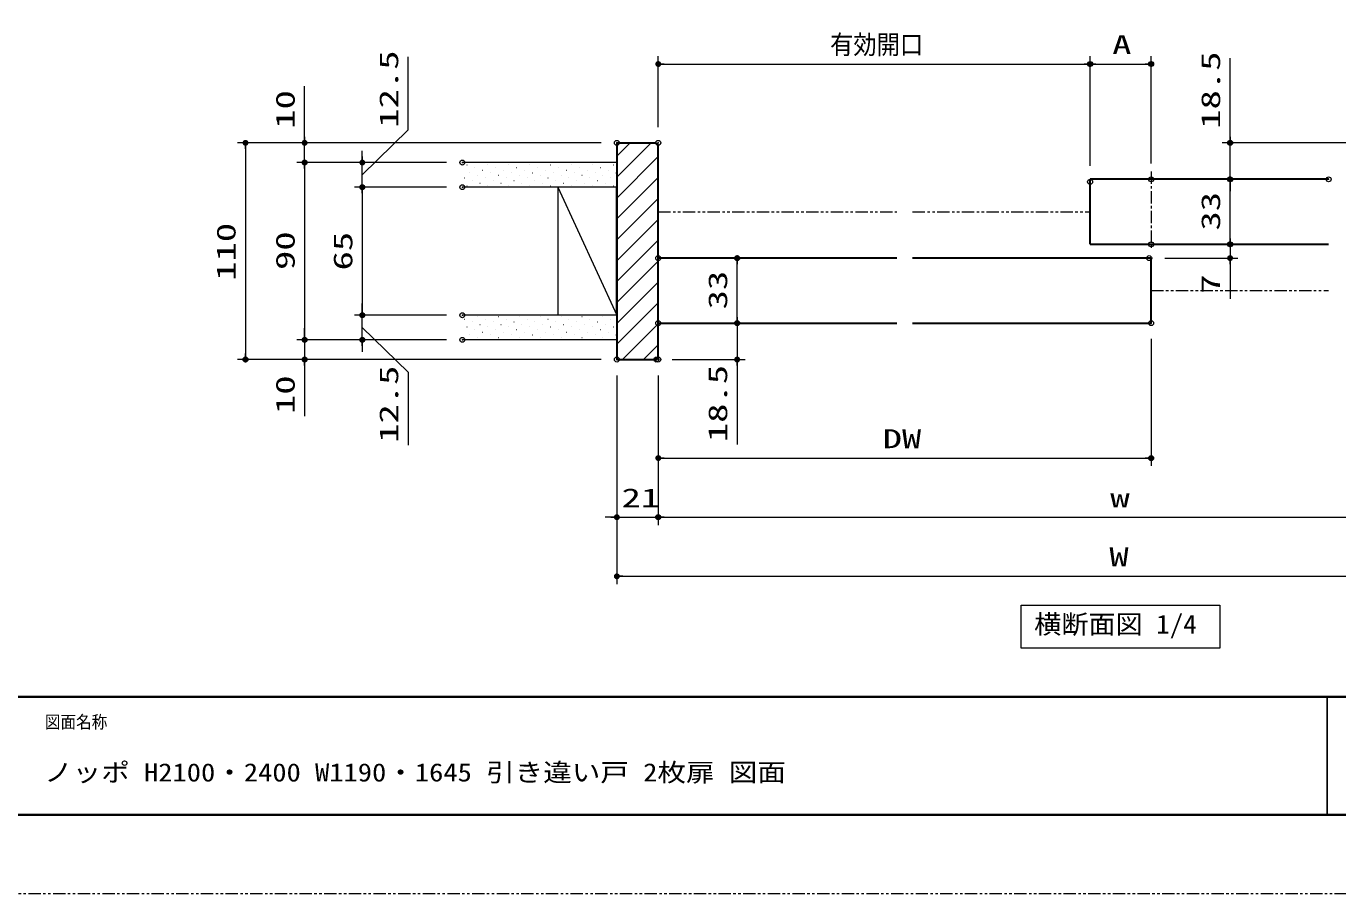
# Model space of a CAD drawing. Units: millimetres, scale not verified. Extents: x -1306 to 1306, y -607 to 607.
# Drawn here: x -883 to -218, y -594 to -154 of the extents above; entities that cross this region are included whole.
import ezdxf
from ezdxf.enums import TextEntityAlignment as Align

# ---------------------------------------------------------------- set-up
doc = ezdxf.new("R2010")
doc.units = ezdxf.units.MM
doc.header["$LTSCALE"] = 5
doc.header["$PDMODE"] = 32
doc.header["$PDSIZE"] = 2.5
doc.linetypes.add('USER1', pattern=[2.5, 1.25, -0.25, 0.25, -0.25, 0.25, -0.25])
doc.linetypes.add('USER3', pattern=[2, 1.25, -0.25, 0.25, -0.25])
for name, color, linetype, lineweight in [('0-1_線(黄)', 2, 'Continuous', 15), ('0-3_陰線', 4, 'USER1', 9), ('0-8_二点鎖線', 4, 'USER1', 9), ('0-C_中心線', 3, 'USER3', 9), ('0-D_線(白)', 7, 'Continuous', 30), ('1-1_寸法線', 3, 'Continuous', 13), ('1-2_ハッチング', 6, 'Continuous', 9), ('1-4_DEFPOINTS', 7, 'Continuous', 5), ('1-5_0', 3, 'Continuous', 25), ('1-7_図面枠', 7, 'Continuous', 35)]:
    doc.layers.add(name, color=color, linetype=linetype, lineweight=lineweight)
doc.styles.add('ＭＳ ゴシック', font='')
doc.styles.get('ＭＳ ゴシック').set_extended_font_data('MS Gothic')

# ---------------------------------------------------------------- blocks, each defined once
blk = doc.blocks.new('_DOT')
at = {"layer": '1-5_0'}
blk.add_line((-2.5, 0), (-5, 0), dxfattribs=at)
for points in [[(0, 0), (-2.5, 0), (-2.48, 0.313)], [(0, 0), (-2.48, -0.313), (-2.5, 0)], [(0, 0), (-2.48, 0.313), (-2.421, 0.622)], [(0, 0), (-2.421, -0.622), (-2.48, -0.313)], [(0, 0), (-2.421, 0.622), (-2.324, 0.92)], [(0, 0), (-2.324, -0.92), (-2.421, -0.622)], [(0, 0), (-2.324, 0.92), (-2.191, 1.204)], [(0, 0), (-2.191, -1.204), (-2.324, -0.92)], [(0, 0), (-2.191, 1.204), (-2.023, 1.469)], [(0, 0), (-2.023, -1.469), (-2.191, -1.204)], [(0, 0), (-2.023, 1.469), (-1.822, 1.711)], [(0, 0), (-1.822, -1.711), (-2.023, -1.469)], [(0, 0), (-1.822, 1.711), (-1.594, 1.926)], [(0, 0), (-1.594, -1.926), (-1.822, -1.711)], [(0, 0), (-1.594, 1.926), (-1.34, 2.111)], [(0, 0), (-1.34, -2.111), (-1.594, -1.926)], [(0, 0), (-1.34, 2.111), (-1.064, 2.262)], [(0, 0), (-1.064, -2.262), (-1.34, -2.111)], [(0, 0), (-1.064, 2.262), (-0.773, 2.378)], [(0, 0), (-0.773, -2.378), (-1.064, -2.262)], [(0, 0), (-0.773, 2.378), (-0.468, 2.456)], [(0, 0), (-0.468, -2.456), (-0.773, -2.378)], [(0, 0), (-0.468, 2.456), (-0.157, 2.495)], [(0, 0), (-0.157, -2.495), (-0.468, -2.456)], [(0, 0), (-0.157, 2.495), (0.157, 2.495)], [(0, 0), (0.157, -2.495), (-0.157, -2.495)], [(0, 0), (0.157, 2.495), (0.468, 2.456)], [(0, 0), (0.468, 2.456), (0.773, 2.378)], [(0, 0), (0.773, 2.378), (1.064, 2.262)], [(0, 0), (1.064, 2.262), (1.34, 2.111)], [(0, 0), (1.34, 2.111), (1.594, 1.926)], [(0, 0), (1.594, 1.926), (1.822, 1.711)], [(0, 0), (1.822, 1.711), (2.023, 1.469)], [(0, 0), (2.023, 1.469), (2.191, 1.204)], [(0, 0), (2.191, 1.204), (2.324, 0.92)], [(0, 0), (2.324, 0.92), (2.421, 0.622)], [(0, 0), (2.421, 0.622), (2.48, 0.313)], [(0, 0), (2.48, 0.313), (2.5, 0)], [(0, 0), (0.468, -2.456), (0.157, -2.495)], [(0, 0), (0.773, -2.378), (0.468, -2.456)], [(0, 0), (1.064, -2.262), (0.773, -2.378)], [(0, 0), (1.34, -2.111), (1.064, -2.262)], [(0, 0), (1.594, -1.926), (1.34, -2.111)], [(0, 0), (1.822, -1.711), (1.594, -1.926)], [(0, 0), (2.023, -1.469), (1.822, -1.711)], [(0, 0), (2.191, -1.204), (2.023, -1.469)], [(0, 0), (2.324, -0.92), (2.191, -1.204)], [(0, 0), (2.421, -0.622), (2.324, -0.92)], [(0, 0), (2.48, -0.313), (2.421, -0.622)], [(0, 0), (2.5, 0), (2.48, -0.313)]]:
    blk.add_solid(points, dxfattribs=at)

msp = doc.modelspace()

# ---------------------------------------------------------------- linework, layer by layer
at = {"layer": '0-1_線(黄)'}
for p, q in [((-583.263, -222.871), (-661.621, -222.871)), ((-583.263, -235.371), (-661.621, -235.371)), ((-613.263, -235.371), (-613.263, -300.371)), ((-613.263, -235.371), (-583.263, -300.371)), ((-583.263, -300.371), (-661.621, -300.371)), ((-583.263, -312.871), (-661.621, -312.871))]:
    msp.add_line(p, q, dxfattribs=at)
msp.add_lwpolyline([(-378.136, -447.496), (-277.391, -447.496), (-277.391, -469.33), (-378.136, -469.33)], close=True, dxfattribs=at)
at = {"layer": '0-3_陰線'}
msp.add_line((387.036, -594), (-1292.964, -594), dxfattribs=at)
at = {"layer": '0-8_二点鎖線'}
for p, q in [((-562.263, -247.871), (-441.263, -247.871)), ((-433.263, -247.871), (-343.263, -247.871)), ((-312.263, -287.871), (-222.263, -287.871))]:
    msp.add_line(p, q, dxfattribs=at)
at = {"layer": '0-C_中心線'}
msp.add_line((-312.263, -227.371), (-312.263, -267.371), dxfattribs=at)
at = {"layer": '0-D_線(白)'}
for p, q in [((-583.263, -212.871), (-563.263, -212.871)), ((-563.263, -212.871), (-562.263, -213.871)), ((-562.263, -321.871), (-562.263, -213.871)), ((-222.263, -231.371), (-343.263, -231.371)), ((-343.263, -264.371), (-343.263, -231.371)), ((-583.263, -300.371), (-583.263, -235.371)), ((-343.263, -264.371), (-222.263, -264.371)), ((-441.263, -271.371), (-562.263, -271.371)), ((-312.263, -271.371), (-433.263, -271.371)), ((-312.263, -304.371), (-312.263, -271.371)), ((-312.263, -304.371), (-312.263, -271.371)), ((-562.263, -304.371), (-441.263, -304.371)), ((-433.263, -304.371), (-312.263, -304.371)), ((-562.263, -321.871), (-563.263, -322.871))]:
    msp.add_line(p, q, dxfattribs=at)
msp.add_lwpolyline([(-583.263, -212.871), (-583.263, -322.871), (-563.263, -322.871)], dxfattribs=at)
at = {"layer": '1-1_寸法線'}
for p, q in [((-562.263, -204.871), (-562.263, -168.871)), ((-559.263, -172.871), (-346.263, -172.871)), ((-343.263, -224.621), (-343.263, -168.871)), ((-343.263, -224.621), (-343.263, -168.871)), ((-340.263, -172.871), (-315.263, -172.871)), ((-312.263, -223.371), (-312.263, -168.871)), ((-272.263, -209.871), (-272.263, -169.823)), ((-741.621, -209.871), (-741.621, -184.109)), ((-591.263, -212.871), (-775.621, -212.871)), ((-771.621, -215.871), (-771.621, -319.871)), ((-591.263, -212.871), (-745.621, -212.871)), ((-741.621, -222.871), (-741.621, -212.871)), ((-712.371, -219.871), (-712.371, -216.871)), ((-101.263, -212.871), (-276.263, -212.871)), ((-272.263, -231.371), (-272.263, -212.871)), ((-669.621, -222.871), (-745.621, -222.871)), ((-669.621, -222.871), (-745.621, -222.871)), ((-741.621, -225.871), (-741.621, -309.871)), ((-741.621, -225.871), (-741.621, -228.871)), ((-669.621, -222.871), (-716.371, -222.871)), ((-712.371, -235.371), (-712.371, -222.871)), ((-712.371, -235.371), (-712.371, -222.871)), ((-304.263, -231.371), (-268.263, -231.371)), ((-230.263, -231.371), (-276.263, -231.371)), ((-669.621, -235.371), (-716.371, -235.371)), ((-669.621, -235.371), (-716.371, -235.371)), ((-712.371, -238.371), (-712.371, -297.371)), ((-712.371, -238.371), (-712.371, -241.371)), ((-272.263, -261.371), (-272.263, -234.371)), ((-272.263, -234.371), (-272.263, -237.371)), ((-272.263, -261.371), (-272.263, -258.371)), ((-304.263, -264.371), (-268.263, -264.371)), ((-304.263, -264.371), (-268.263, -264.371)), ((-272.263, -264.371), (-272.263, -271.371)), ((-554.263, -271.371), (-518.263, -271.371)), ((-305.263, -271.371), (-268.263, -271.371)), ((-522.263, -301.371), (-522.263, -274.371)), ((-272.263, -274.371), (-272.263, -292.037)), ((-712.371, -297.371), (-712.371, -294.371)), ((-522.263, -301.371), (-522.263, -298.371)), ((-669.621, -300.371), (-716.371, -300.371)), ((-669.621, -300.371), (-716.371, -300.371)), ((-712.371, -312.871), (-712.371, -300.371)), ((-712.371, -312.871), (-712.371, -300.371)), ((-554.263, -304.371), (-518.263, -304.371)), ((-554.263, -304.371), (-518.263, -304.371)), ((-522.263, -304.371), (-522.263, -322.871)), ((-741.621, -309.871), (-741.621, -306.871)), ((-312.263, -312.371), (-312.263, -376.871)), ((-669.621, -312.871), (-745.621, -312.871)), ((-669.621, -312.871), (-745.621, -312.871)), ((-741.621, -312.871), (-741.621, -322.871)), ((-669.621, -312.871), (-716.371, -312.871)), ((-712.371, -315.871), (-712.371, -318.871)), ((-591.263, -322.871), (-775.621, -322.871)), ((-591.263, -322.871), (-745.621, -322.871)), ((-741.621, -325.871), (-741.621, -351.633)), ((-555.263, -322.871), (-518.263, -322.871)), ((-522.263, -325.871), (-522.263, -365.918)), ((-583.263, -330.871), (-583.263, -406.871)), ((-583.263, -330.871), (-583.263, -436.871)), ((-562.263, -330.871), (-562.263, -406.871)), ((-562.263, -330.871), (-562.263, -376.871)), ((-562.263, -330.871), (-562.263, -406.871)), ((-559.263, -372.871), (-315.263, -372.871)), ((-586.263, -402.871), (-589.263, -402.871)), ((-583.263, -402.871), (-562.263, -402.871)), ((-559.263, -402.871), (-556.263, -402.871)), ((-559.263, -402.871), (-96.263, -402.871)), ((-580.263, -432.871), (-75.263, -432.871))]:
    msp.add_line(p, q, dxfattribs=at)
for points in [[(-712.371, -229.121), (-689.111, -206.326), (-689.111, -169.278)], [(-712.371, -306.621), (-689.111, -329.226), (-689.111, -366.274)]]:
    msp.add_lwpolyline(points, dxfattribs=at)
at = {"layer": '1-2_ハッチング'}
for p, q in [((-583.263, -219.668), (-576.466, -212.871)), ((-583.263, -230.275), (-565.859, -212.871)), ((-659.307, -224.039), (-659.257, -224.039)), ((-655.329, -225.365), (-655.279, -225.365)), ((-648.7, -224.039), (-648.65, -224.039)), ((-644.723, -225.365), (-644.673, -225.365)), ((-638.094, -224.039), (-638.044, -224.039)), ((-634.116, -225.365), (-634.066, -225.365)), ((-627.487, -224.039), (-627.437, -224.039)), ((-623.51, -225.365), (-623.46, -225.365)), ((-616.88, -224.039), (-616.83, -224.039)), ((-612.903, -225.365), (-612.853, -225.365)), ((-606.274, -224.039), (-606.224, -224.039)), ((-602.296, -225.365), (-602.246, -225.365)), ((-595.667, -224.039), (-595.617, -224.039)), ((-591.69, -225.365), (-591.64, -225.365)), ((-585.061, -224.039), (-585.011, -224.039)), ((-583.263, -240.882), (-562.263, -219.882)), ((-660.633, -230.668), (-660.583, -230.668)), ((-657.981, -228.017), (-657.931, -228.017)), ((-656.655, -231.994), (-656.605, -231.994)), ((-654.004, -229.342), (-653.954, -229.342)), ((-651.352, -226.691), (-651.302, -226.691)), ((-650.026, -230.668), (-649.976, -230.668)), ((-647.374, -228.017), (-647.324, -228.017)), ((-646.049, -231.994), (-645.999, -231.994)), ((-643.397, -229.342), (-643.347, -229.342)), ((-640.745, -226.691), (-640.695, -226.691)), ((-639.419, -230.668), (-639.369, -230.668)), ((-636.768, -228.017), (-636.718, -228.017)), ((-635.442, -231.994), (-635.392, -231.994)), ((-632.79, -229.342), (-632.74, -229.342)), ((-630.139, -226.691), (-630.089, -226.691)), ((-628.813, -230.668), (-628.763, -230.668)), ((-626.161, -228.017), (-626.111, -228.017)), ((-624.835, -231.994), (-624.785, -231.994)), ((-622.184, -229.342), (-622.134, -229.342)), ((-619.532, -226.691), (-619.482, -226.691)), ((-618.206, -230.668), (-618.156, -230.668)), ((-615.555, -228.017), (-615.505, -228.017)), ((-614.229, -231.994), (-614.179, -231.994)), ((-611.577, -229.342), (-611.527, -229.342)), ((-608.925, -226.691), (-608.875, -226.691)), ((-607.6, -230.668), (-607.55, -230.668)), ((-604.948, -228.017), (-604.898, -228.017)), ((-603.622, -231.994), (-603.572, -231.994)), ((-600.971, -229.342), (-600.921, -229.342)), ((-598.319, -226.691), (-598.269, -226.691)), ((-596.993, -230.668), (-596.943, -230.668)), ((-594.341, -228.017), (-594.291, -228.017)), ((-593.016, -231.994), (-592.966, -231.994)), ((-590.364, -229.342), (-590.314, -229.342)), ((-587.712, -226.691), (-587.662, -226.691)), ((-586.386, -230.668), (-586.336, -230.668)), ((-583.735, -228.017), (-583.685, -228.017)), ((-583.263, -251.488), (-562.263, -230.488)), ((-659.307, -234.646), (-659.257, -234.646)), ((-652.678, -233.32), (-652.628, -233.32)), ((-648.7, -234.646), (-648.65, -234.646)), ((-642.071, -233.32), (-642.021, -233.32)), ((-638.094, -234.646), (-638.044, -234.646)), ((-631.465, -233.32), (-631.415, -233.32)), ((-627.487, -234.646), (-627.437, -234.646)), ((-620.858, -233.32), (-620.808, -233.32)), ((-616.88, -234.646), (-616.83, -234.646)), ((-610.251, -233.32), (-610.201, -233.32)), ((-606.274, -234.646), (-606.224, -234.646)), ((-599.645, -233.32), (-599.595, -233.32)), ((-595.667, -234.646), (-595.617, -234.646)), ((-589.038, -233.32), (-588.988, -233.32)), ((-585.061, -234.646), (-585.011, -234.646)), ((-583.263, -262.095), (-562.263, -241.095)), ((-583.263, -272.701), (-562.263, -251.701)), ((-583.263, -283.308), (-562.263, -262.308)), ((-583.263, -293.915), (-562.263, -272.915)), ((-583.263, -304.521), (-562.263, -283.521)), ((-583.263, -315.128), (-562.263, -294.128)), ((-660.633, -302.341), (-660.583, -302.341)), ((-656.655, -303.667), (-656.605, -303.667)), ((-654.004, -301.015), (-653.954, -301.015)), ((-652.678, -304.993), (-652.628, -304.993)), ((-650.026, -302.341), (-649.976, -302.341)), ((-646.049, -303.667), (-645.999, -303.667)), ((-643.397, -301.015), (-643.347, -301.015)), ((-642.071, -304.993), (-642.021, -304.993)), ((-639.419, -302.341), (-639.369, -302.341)), ((-635.442, -303.667), (-635.392, -303.667)), ((-632.79, -301.015), (-632.74, -301.015)), ((-631.465, -304.993), (-631.415, -304.993)), ((-628.813, -302.341), (-628.763, -302.341)), ((-624.835, -303.667), (-624.785, -303.667)), ((-622.184, -301.015), (-622.134, -301.015)), ((-620.858, -304.993), (-620.808, -304.993)), ((-618.206, -302.341), (-618.156, -302.341)), ((-614.229, -303.667), (-614.179, -303.667)), ((-611.577, -301.015), (-611.527, -301.015)), ((-610.251, -304.993), (-610.201, -304.993)), ((-607.6, -302.341), (-607.55, -302.341)), ((-603.622, -303.667), (-603.572, -303.667)), ((-600.971, -301.015), (-600.921, -301.015)), ((-599.645, -304.993), (-599.595, -304.993)), ((-596.993, -302.341), (-596.943, -302.341)), ((-593.016, -303.667), (-592.966, -303.667)), ((-590.364, -301.015), (-590.314, -301.015)), ((-589.038, -304.993), (-588.988, -304.993)), ((-586.386, -302.341), (-586.336, -302.341)), ((-580.4, -322.871), (-562.263, -304.734)), ((-659.307, -306.318), (-659.257, -306.318)), ((-657.981, -310.296), (-657.931, -310.296)), ((-655.329, -307.644), (-655.279, -307.644)), ((-654.004, -311.622), (-653.954, -311.622)), ((-651.352, -308.97), (-651.302, -308.97)), ((-648.7, -306.318), (-648.65, -306.318)), ((-647.374, -310.296), (-647.324, -310.296)), ((-644.723, -307.644), (-644.673, -307.644)), ((-643.397, -311.622), (-643.347, -311.622)), ((-640.745, -308.97), (-640.695, -308.97)), ((-638.094, -306.318), (-638.044, -306.318)), ((-636.768, -310.296), (-636.718, -310.296)), ((-634.116, -307.644), (-634.066, -307.644)), ((-632.79, -311.622), (-632.74, -311.622)), ((-630.139, -308.97), (-630.089, -308.97)), ((-627.487, -306.318), (-627.437, -306.318)), ((-626.161, -310.296), (-626.111, -310.296)), ((-623.51, -307.644), (-623.46, -307.644)), ((-622.184, -311.622), (-622.134, -311.622)), ((-619.532, -308.97), (-619.482, -308.97)), ((-616.88, -306.318), (-616.83, -306.318)), ((-615.555, -310.296), (-615.505, -310.296)), ((-612.903, -307.644), (-612.853, -307.644)), ((-611.577, -311.622), (-611.527, -311.622)), ((-608.925, -308.97), (-608.875, -308.97)), ((-606.274, -306.318), (-606.224, -306.318)), ((-604.948, -310.296), (-604.898, -310.296)), ((-602.296, -307.644), (-602.246, -307.644)), ((-600.971, -311.622), (-600.921, -311.622)), ((-598.319, -308.97), (-598.269, -308.97)), ((-595.667, -306.318), (-595.617, -306.318)), ((-594.341, -310.296), (-594.291, -310.296)), ((-591.69, -307.644), (-591.64, -307.644)), ((-590.364, -311.622), (-590.314, -311.622)), ((-587.712, -308.97), (-587.662, -308.97)), ((-585.061, -306.318), (-585.011, -306.318)), ((-583.735, -310.296), (-583.685, -310.296)), ((-569.793, -322.871), (-562.263, -315.341))]:
    msp.add_line(p, q, dxfattribs=at)
at = {"layer": '1-4_DEFPOINTS'}
for p in [(-343.263, -172.871), (-312.263, -172.871), (-583.263, -212.871), (-562.263, -212.871), (-272.263, -212.871), (-741.621, -222.871), (-661.621, -222.871), (-343.263, -232.621), (-312.263, -231.371), (-312.263, -231.371), (-272.263, -231.371), (-222.263, -231.371), (-712.371, -235.371), (-661.621, -235.371), (-312.263, -264.371), (-272.263, -264.371), (-562.263, -271.371), (-522.263, -271.371), (-313.263, -271.371), (-712.371, -300.371), (-661.621, -300.371), (-562.263, -304.371), (-522.263, -304.371), (-312.263, -304.371), (-741.621, -312.871), (-712.371, -312.871), (-661.621, -312.871), (-771.621, -322.871), (-741.621, -322.871), (-583.263, -322.871), (-583.263, -322.871), (-563.263, -322.871), (-562.263, -322.871), (-312.263, -372.871), (-562.263, -402.871)]:
    msp.add_point(p, dxfattribs=at)
at = {"layer": '1-5_0', "color": 7}
msp.add_line((-222.964, -494), (-222.964, -554), dxfattribs=at)
at = {"layer": '1-7_図面枠'}
msp.add_line((-1252.964, -494), (347.036, -494), dxfattribs=at)
msp.add_lwpolyline([(-1252.964, -554), (347.036, -554), (347.036, 554), (-1252.964, 554)], close=True, dxfattribs=at)

# ---------------------------------------------------------------- block references
at = {"layer": '1-1_寸法線', "xscale": 0.6, "yscale": 0.6}
for p, rotation in [((-562.263, -172.871), 180), ((-343.263, -172.871), 180), ((-771.621, -212.871), 90), ((-741.621, -212.871), 270), ((-272.263, -212.871), 270), ((-741.621, -222.871), 90), ((-741.621, -222.871), 90), ((-712.371, -222.871), 270), ((-272.263, -231.371), 90), ((-272.263, -231.371), 90), ((-712.371, -235.371), 90), ((-712.371, -235.371), 90), ((-272.263, -264.371), 270), ((-272.263, -264.371), 270), ((-522.263, -271.371), 90), ((-272.263, -271.371), 90), ((-712.371, -300.371), 270), ((-712.371, -300.371), 270), ((-522.263, -304.371), 270), ((-522.263, -304.371), 270), ((-741.621, -312.871), 270), ((-741.621, -312.871), 270), ((-712.371, -312.871), 90), ((-771.621, -322.871), 270), ((-741.621, -322.871), 90), ((-522.263, -322.871), 90), ((-562.263, -372.871), 180), ((-562.263, -402.871), 180), ((-562.263, -402.871), 180), ((-583.263, -432.871), 180)]:
    msp.add_blockref('_DOT', p, dxfattribs=dict(at, rotation=rotation))
for p in [(-343.263, -172.871), (-312.263, -172.871), (-312.263, -372.871), (-583.263, -402.871)]:
    msp.add_blockref('_DOT', p, dxfattribs=at)

# ---------------------------------------------------------------- texts
at = {"layer": '0-1_線(黄)', "style": 'ＭＳ ゴシック', "width": 1.05}
msp.add_text('横断面図 1/4', height=9.604, dxfattribs=at).set_placement((-371.608, -464.874), align=Align.BOTTOM_LEFT)
at = {"layer": '1-1_寸法線', "style": 'ＭＳ ゴシック'}
for s, height, width, p in [('有効開口', 9.621, 0.9, (-475.127, -170.721)), ('A', 9.604, 1.5, (-332.049, -170.721)), ('DW', 9.604, 1.5, (-448.454, -370.721)), ('21', 9.604, 1.5, (-580.859, -400.721)), ('w', 9.604, 1.5, (-333.002, -400.721)), ('W', 9.604, 1.5, (-333.478, -430.721))]:
    msp.add_text(s, height=height, dxfattribs=dict(at, width=width)).set_placement(p, align=Align.BOTTOM_LEFT)
at = {"layer": '1-1_寸法線', "style": 'ＭＳ ゴシック', "width": 1.5}
for s, p in [('12.5', (-691.261, -205.183)), ('18.5', (-274.413, -205.728)), ('10', (-743.771, -205.728)), ('33', (-274.413, -257.394)), ('110', (-773.771, -282.871)), ('90', (-743.771, -277.394)), ('65', (-714.521, -277.633)), ('33', (-524.413, -297.394)), ('7', (-274.413, -289.466)), ('10', (-743.771, -350.49)), ('12.5', (-691.261, -365.131)), ('18.5', (-524.413, -364.775))]:
    msp.add_text(s, height=9.604, rotation=90, dxfattribs=at).set_placement(p, align=Align.BOTTOM_LEFT)
at = {"layer": '1-7_図面枠', "style": 'ＭＳ ゴシック'}
for s, height, width, p in [('図面名称', 6.452, 0.9, (-873.367, -511.963)), ('ノッポ H2100・2400 W1190・1645 引き違い戸 2枚扉 図面', 9.236, 1.15, (-873.76, -539.776))]:
    msp.add_text(s, height=height, dxfattribs=dict(at, width=width)).set_placement(p, align=Align.BOTTOM_LEFT)

doc.saveas('drawing.dxf')
